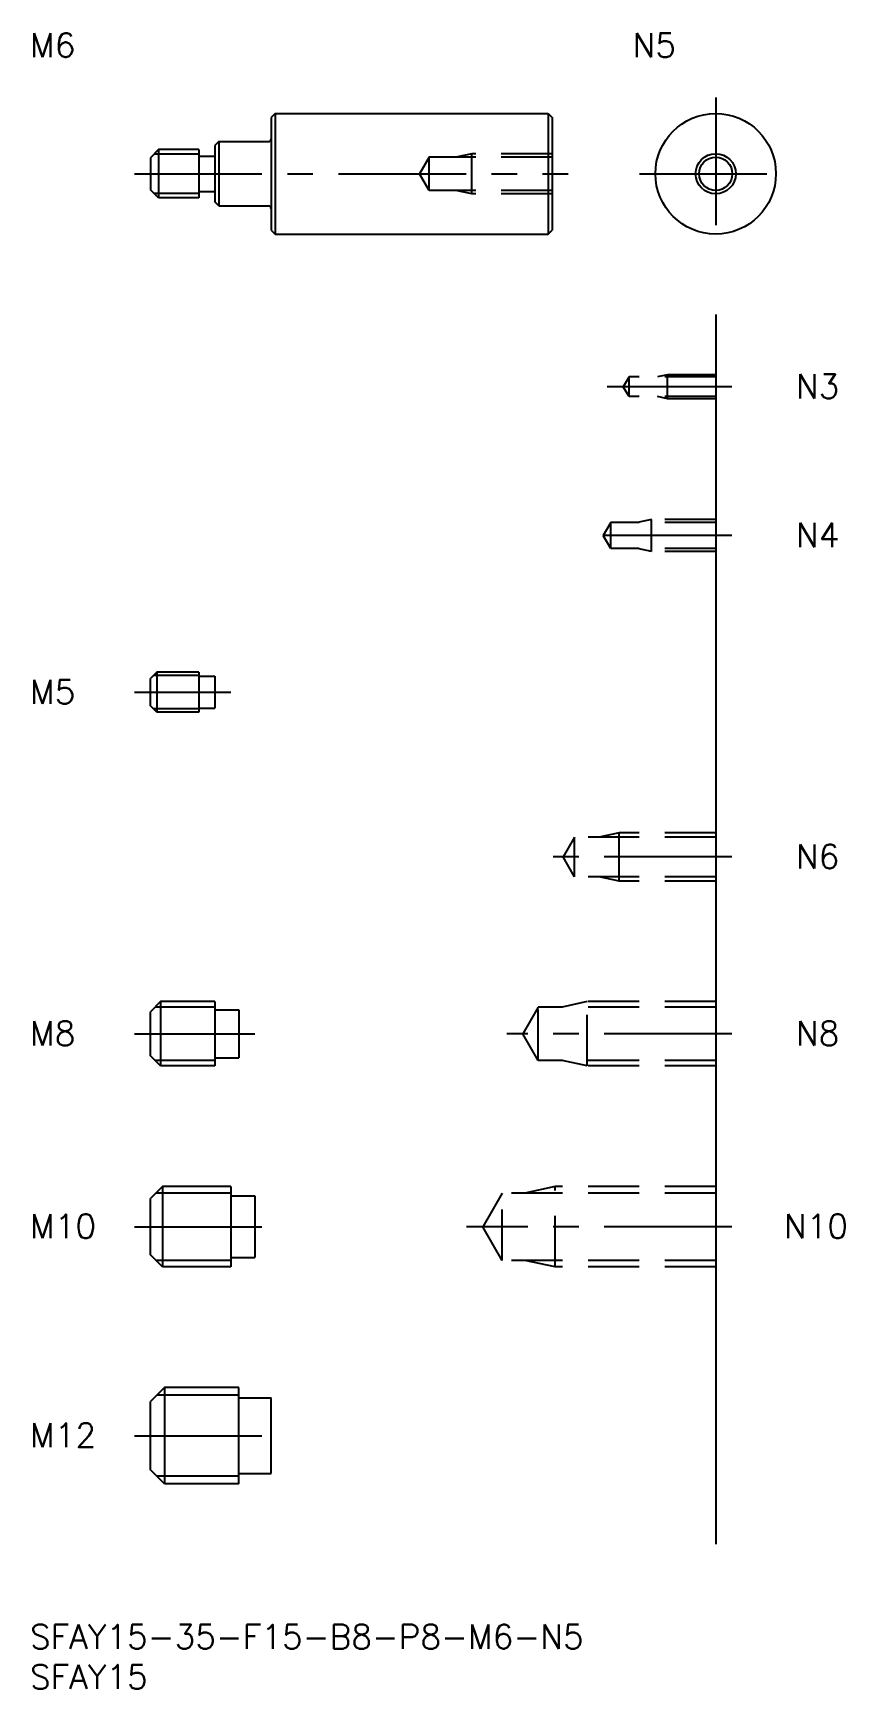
# Model space of a CAD drawing. Extents: x 0 to 101, y -8 to 198.
import ezdxf

# ---------------------------------------------------------------- set-up
doc = ezdxf.new("R2010")
doc.units = 0
doc.header["$LTSCALE"] = 0.5
doc.linetypes.add('CENTER', pattern=[50.8, 31.75, -6.35, 6.35, -6.35])
doc.linetypes.add('DASHED', pattern=[19.05, 12.7, -6.35])
for name, color, linetype in [('MSM_CENTER', 1, 'CENTER'), ('MSM_CONTINUOUS', 7, 'CONTINUOUS'), ('MSM_DASHED', 4, 'DASHED'), ('MSM_NARROW', 5, 'CONTINUOUS'), ('MSM_PART_NUMBER', 7, 'CONTINUOUS')]:
    doc.layers.add(name, color=color, linetype=linetype)
doc.styles.get("Standard").update_dxf_attribs({"font": 'txt.shx', "height": 1, "bigfont": 'bigfont.shx'})

# ---------------------------------------------------------------- blocks, each defined once
blk = doc.blocks.new('*U12')
at = {"layer": 'MSM_PART_NUMBER'}
blk.add_text('SFAY15-35-F15-B8-P8-M6-N5', height=3, dxfattribs=at).set_placement((0, -3))
blk = doc.blocks.new('*U13')
at = {"layer": 'MSM_PART_NUMBER'}
blk.add_text('SFAY15', height=3, dxfattribs=at).set_placement((0, -8))
blk = doc.blocks.new('*U14')
at = {"layer": 'MSM_PART_NUMBER'}
blk.add_text('M12', height=3, dxfattribs=at).set_placement((0, 22.06))
blk = doc.blocks.new('*U15')
at = {"layer": 'MSM_PART_NUMBER'}
blk.add_text('M10', height=3, dxfattribs=at).set_placement((0, 48.06))
blk = doc.blocks.new('*U16')
at = {"layer": 'MSM_PART_NUMBER'}
blk.add_text('M8', height=3, dxfattribs=at).set_placement((0, 72.06))
blk = doc.blocks.new('*U17')
at = {"layer": 'MSM_PART_NUMBER'}
blk.add_text('M6', height=3, dxfattribs=at).set_placement((0, 195))
blk = doc.blocks.new('*U18')
at = {"layer": 'MSM_PART_NUMBER'}
blk.add_text('N10', height=3, dxfattribs=at).set_placement((93.85, 48.06))
blk = doc.blocks.new('*U19')
at = {"layer": 'MSM_PART_NUMBER'}
blk.add_text('N8', height=3, dxfattribs=at).set_placement((95.35, 72.06))
blk = doc.blocks.new('*U20')
at = {"layer": 'MSM_PART_NUMBER'}
blk.add_text('N6', height=3, dxfattribs=at).set_placement((95.35, 94.06))
blk = doc.blocks.new('*U21')
at = {"layer": 'MSM_PART_NUMBER'}
blk.add_text('N4', height=3, dxfattribs=at).set_placement((95.35, 134.06))
blk = doc.blocks.new('*U22')
at = {"layer": 'MSM_PART_NUMBER'}
blk.add_text('N5', height=3, rotation=360, dxfattribs=at).set_placement((75, 195))
blk = doc.blocks.new('*U23')
at = {"layer": 'MSM_PART_NUMBER'}
blk.add_text('M5', height=3, dxfattribs=at).set_placement((0, 114.56))
blk = doc.blocks.new('*U24')
at = {"layer": 'MSM_PART_NUMBER'}
blk.add_text('N3', height=3, dxfattribs=at).set_placement((95.35, 152.56))

msp = doc.modelspace()

# ---------------------------------------------------------------- linework, layer by layer
at = {"layer": 'MSM_CENTER'}
for p, q in [((85.35, 190), (85.35, 171)), ((13, 180.5), (67, 180.5)), ((75.85, 180.5), (94.85, 180.5)), ((87.35, 154), (71.85, 154)), ((87.35, 135.5), (69.35, 135.5)), ((13, 116), (25, 116)), ((87.35, 95.5), (64.35, 95.5)), ((13, 73.5), (28, 73.5)), ((87.35, 73.5), (59.35, 73.5)), ((13, 49.5), (30, 49.5)), ((87.35, 49.5), (54.35, 49.5)), ((13, 23.5), (32, 23.5))]:
    msp.add_line(p, q, dxfattribs=at)
at = {"layer": 'MSM_CONTINUOUS'}
for p, q in [((30.5, 188), (30, 187.5)), ((30, 187.5), (30, 173.5)), ((30.5, 188), (64.5, 188)), ((30.5, 188), (30.5, 173)), ((64.5, 188), (64.5, 173)), ((64.5, 188), (65, 187.5)), ((65, 187.5), (65, 173.5)), ((16, 183.5), (15, 182.5)), ((21, 183.5), (16, 183.5)), ((16, 183.5), (16, 177.5)), ((21, 183.5), (21, 177.5)), ((23.5, 184.5), (23, 184)), ((23, 184), (23, 177)), ((23.5, 184.5), (29.7, 184.5)), ((23.5, 184.5), (23.5, 176.5)), ((15, 182.5), (15, 178.5)), ((21, 182.7), (23, 182.7)), ((16, 177.5), (15, 178.5)), ((21, 177.5), (16, 177.5)), ((21, 178.3), (23, 178.3)), ((23.5, 176.5), (23, 177)), ((23.5, 176.5), (29.7, 176.5)), ((30, 173.5), (30.5, 173)), ((64.5, 173), (65, 173.5)), ((30.5, 173), (64.5, 173)), ((85.35, 163), (85.35, 10)), ((15.8, 118.5), (15, 117.7)), ((15, 114.3), (15, 117.7)), ((21, 118.5), (15.8, 118.5)), ((15.8, 118.5), (15.8, 113.5)), ((21, 118.5), (21, 113.5)), ((21, 118), (23, 118)), ((23, 118), (23, 114)), ((15.8, 113.5), (15, 114.3)), ((21, 113.5), (15.8, 113.5)), ((21, 114), (23, 114)), ((16.25, 77.5), (15, 76.25)), ((15, 70.75), (15, 76.25)), ((23, 77.5), (16.25, 77.5)), ((16.25, 77.5), (16.25, 69.5)), ((23, 77.5), (23, 69.5)), ((23, 76.5), (26, 76.5)), ((26, 76.5), (26, 70.5)), ((16.25, 69.5), (15, 70.75)), ((23, 70.5), (26, 70.5)), ((23, 69.5), (16.25, 69.5)), ((16.5, 54.5), (15, 53)), ((25, 54.5), (16.5, 54.5)), ((16.5, 54.5), (16.5, 44.5)), ((25, 54.5), (25, 44.5)), ((15, 46), (15, 53)), ((25, 53.35), (28, 53.35)), ((28, 53.35), (28, 45.65)), ((16.5, 44.5), (15, 46)), ((25, 45.65), (28, 45.65)), ((25, 44.5), (16.5, 44.5)), ((16.75, 29.5), (15, 27.75)), ((26, 29.5), (16.75, 29.5)), ((16.75, 29.5), (16.75, 17.5)), ((26, 17.5), (26, 29.5)), ((15, 19.25), (15, 27.75)), ((26, 28.2), (30, 28.2)), ((30, 18.8), (30, 28.2)), ((16.75, 17.5), (15, 19.25)), ((26, 18.8), (30, 18.8)), ((26, 17.5), (16.75, 17.5))]:
    msp.add_line(p, q, dxfattribs=at)
for radius in [7.5, 2.07]:
    msp.add_circle((85.35, 180.5), radius, dxfattribs=at)
for centre, start, end in [((29.7, 184.8), 270, 0), ((29.7, 176.2), 0, 90)]:
    msp.add_arc(centre, 0.3, start, end, dxfattribs=at)
at = {"layer": 'MSM_DASHED'}
for p, q in [((49.69, 182.57), (48.5, 180.5)), ((65, 182.57), (49.69, 182.57)), ((49.69, 178.43), (49.69, 182.57)), ((55, 183), (53, 182.57)), ((65, 183), (55, 183)), ((55, 178), (55, 183)), ((49.69, 178.43), (48.5, 180.5)), ((65, 178.43), (49.69, 178.43)), ((55, 178), (53, 178.43)), ((65, 178), (55, 178)), ((74.56, 155.23), (73.85, 154)), ((85.35, 155.23), (74.56, 155.23)), ((74.56, 152.77), (74.56, 155.23)), ((79.35, 155.5), (78.1, 155.23)), ((85.35, 155.5), (79.35, 155.5)), ((79.35, 152.5), (79.35, 155.5)), ((74.56, 152.77), (73.85, 154)), ((85.35, 152.77), (74.56, 152.77)), ((79.35, 152.5), (78.1, 152.77)), ((85.35, 152.5), (79.35, 152.5)), ((72.28, 137.12), (71.35, 135.5)), ((85.35, 137.12), (72.28, 137.12)), ((72.28, 133.88), (72.28, 137.12)), ((77.35, 137.5), (75.6, 137.12)), ((85.35, 137.5), (77.35, 137.5)), ((77.35, 133.5), (77.35, 137.5)), ((72.28, 133.88), (71.35, 135.5)), ((85.35, 133.88), (72.28, 133.88)), ((77.35, 133.5), (75.6, 133.88)), ((85.35, 133.5), (77.35, 133.5)), ((67.77, 97.96), (66.35, 95.5)), ((85.35, 97.96), (67.77, 97.96)), ((67.77, 93.04), (67.77, 97.96)), ((73.35, 98.5), (70.85, 97.96)), ((85.35, 98.5), (73.35, 98.5)), ((73.35, 92.5), (73.35, 98.5)), ((67.77, 93.04), (66.35, 95.5)), ((85.35, 93.04), (67.77, 93.04)), ((73.35, 92.5), (70.85, 93.04)), ((85.35, 92.5), (73.35, 92.5)), ((63.27, 76.82), (61.35, 73.5)), ((63.27, 70.18), (63.27, 76.82)), ((85.35, 76.82), (63.27, 76.82)), ((69.35, 77.5), (66.22, 76.82)), ((69.35, 69.5), (69.35, 77.5)), ((85.35, 77.5), (69.35, 77.5)), ((63.27, 70.18), (61.35, 73.5)), ((85.35, 70.18), (63.27, 70.18)), ((69.35, 69.5), (66.22, 70.18)), ((85.35, 69.5), (69.35, 69.5)), ((58.76, 53.69), (56.35, 49.5)), ((58.76, 45.31), (58.76, 53.69)), ((85.35, 53.69), (58.76, 53.69)), ((65.35, 54.5), (61.6, 53.69)), ((65.35, 44.5), (65.35, 54.5)), ((85.35, 54.5), (65.35, 54.5)), ((58.76, 45.31), (56.35, 49.5)), ((85.35, 45.31), (58.76, 45.31)), ((65.35, 44.5), (61.6, 45.31)), ((85.35, 44.5), (65.35, 44.5))]:
    msp.add_line(p, q, dxfattribs=at)
at = {"layer": 'MSM_NARROW'}
for p, q in [((21, 182.96), (15.46, 182.96)), ((21, 178.04), (15.46, 178.04)), ((21, 118.07), (15.37, 118.07)), ((21, 113.93), (15.37, 113.93)), ((23, 76.82), (15.57, 76.82)), ((23, 70.18), (15.57, 70.18)), ((25, 53.69), (15.69, 53.69)), ((25, 45.31), (15.69, 45.31)), ((26, 28.55), (15.8, 28.55)), ((26, 18.45), (15.8, 18.45))]:
    msp.add_line(p, q, dxfattribs=at)
msp.add_circle((85.35, 180.5), 2.5, dxfattribs=at)

# ---------------------------------------------------------------- block references
at = {"layer": 'MSM_CONTINUOUS'}
for name in ['*U17', '*U22', '*U24', '*U21', '*U23', '*U20', '*U16', '*U19', '*U15', '*U18', '*U14', '*U12', '*U13']:
    msp.add_blockref(name, (0, 0), dxfattribs=at)

doc.saveas('drawing.dxf')
